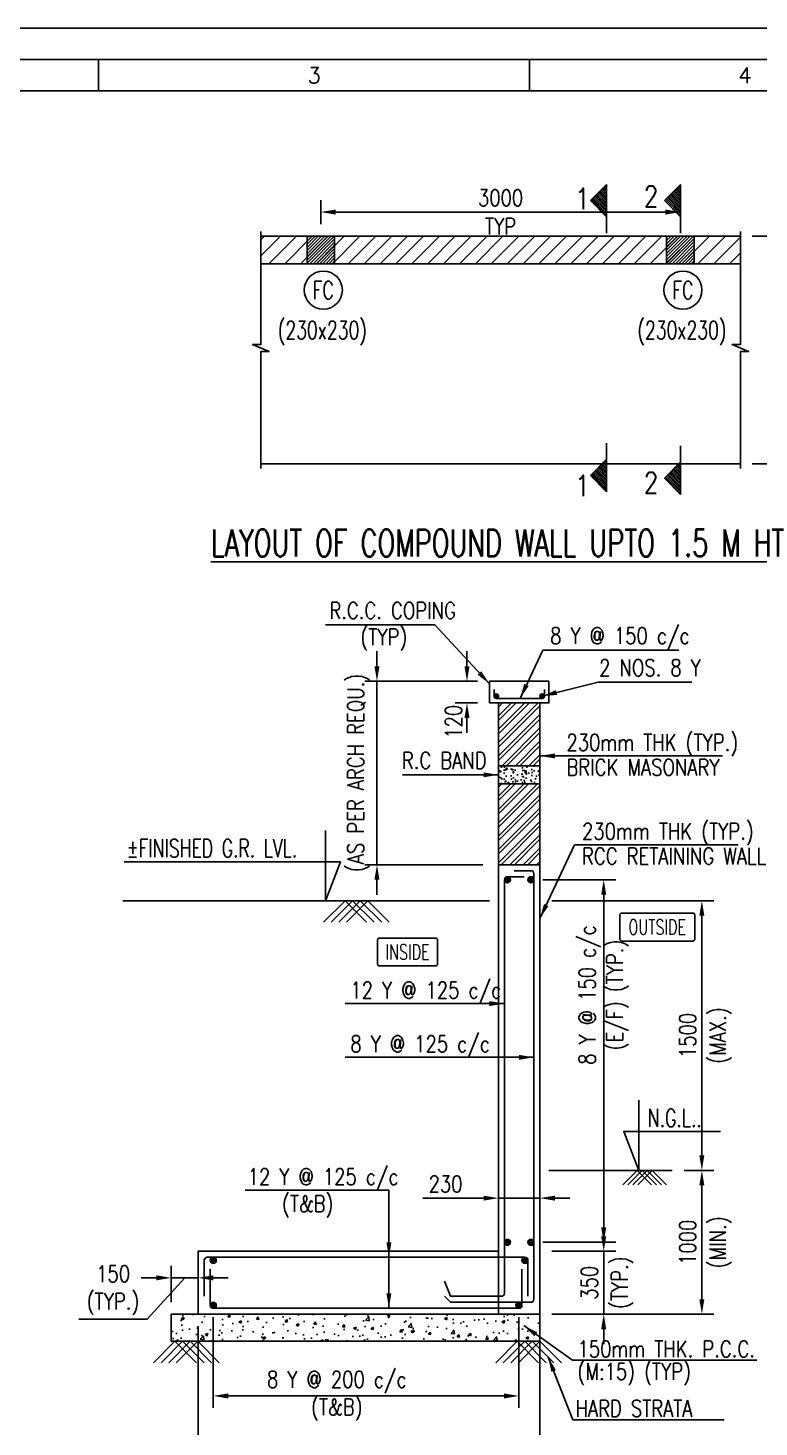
# Model space of a CAD drawing. Extents: x -69352 to 1013721, y -547461 to -186867.
# Drawn here: x 623912 to 636110, y -392411 to -369069 of the extents above; entities that cross this region are included whole.
import ezdxf
from ezdxf.enums import TextEntityAlignment as Align
from ezdxf.lldxf.tags import DXFTag

# ---------------------------------------------------------------- set-up
doc = ezdxf.new("R2010")
doc.units = 0
doc.header["$LTSCALE"] = 500
doc.header["$MEASUREMENT"] = 0
doc.header["$PDMODE"] = 35
doc.header["$PDSIZE"] = -15
doc.layers.get('DEFPOINTS').update_dxf_attribs({"color": 4})
for name, color, linetype in [('NO. BEAM', 3, 'Continuous'), ('PNA', 10, 'Continuous'), ('S- PILE CAP', 4, 'Continuous'), ('S-BRECK LINE', 8, 'Continuous'), ('S-COLUMN', 1, 'Continuous'), ('S-COLUMN CIRCLE', 9, 'Continuous'), ('S-COLUMN HATCH', 8, 'Continuous'), ('S-COLUMN NO', 2, 'Continuous'), ('S-CONCRET LINE', 4, 'Continuous'), ('S-DIM-1', 5, 'Continuous'), ('S-FOOTING', 4, 'Continuous'), ('S-HATCH', 253, 'Continuous'), ('S-LEVEL SECTION', 3, 'Continuous'), ('S-PCC', 9, 'Continuous'), ('S-REINFORCEMENT', 6, 'Continuous'), ('S-RETAINING WALL', 6, 'Continuous'), ('S-RETAINING WALL HATCH', 8, 'Continuous'), ('S-SECTION MARK', 1, 'Continuous'), ('S-TEXT-1 @ 1', 4, 'Continuous'), ('S-TITIL', 6, 'Continuous'), ('TITLE', 4, 'Continuous')]:
    doc.layers.add(name, color=color, linetype=linetype)
doc.styles.add('ROMANS', font='simplex.shx', dxfattribs={"width": 0.8, "height": 275})
tags = doc.linetypes.add('HIDDEN', pattern=[0.375, 0.25, -0.125]).pattern_tags.tags
tags[6:7] = [DXFTag(74, 4), DXFTag(75, 0), DXFTag(340, '0'), DXFTag(46, 1.0), DXFTag(50, 0.0), DXFTag(44, 0.0), DXFTag(45, 0.0)]
tags[4:5] = [DXFTag(74, 4), DXFTag(75, 0), DXFTag(340, '0'), DXFTag(46, 1.0), DXFTag(50, 0.0), DXFTag(44, 0.0), DXFTag(45, 0.0)]
doc.dimstyles.new('dim100', dxfattribs={"dimtxt": 250, "dimasz": 250, "dimexe": 200, "dimexo": 200, "dimgap": 100, "dimtad": 1, "dimdec": 0, "dimzin": 0, "dimdsep": 46, "dimtxsty": 'ROMANS', "dimcen": 0, "dimclrd": 5, "dimclre": 5, "dimclrt": 4, "dimadec": 0, "dimazin": 0, "dimtfac": 1, "dimtdec": 0, "dimtix": 1, "dimtofl": 0, "dimtmove": 2, "dimatfit": 3, "dimfxl": 0, "dimtolj": 1, "dimtzin": 0, "dimlwd": -1, "dimlwe": -1, "dimarcsym": 0})
doc.dimstyles.new('dim33.33', dxfattribs={"dimtxt": 250, "dimasz": 250, "dimexe": 200, "dimexo": 200, "dimgap": 100, "dimtad": 1, "dimdec": 0, "dimlfac": 0.333331, "dimzin": 0, "dimdsep": 46, "dimtxsty": 'ROMANS', "dimcen": 0, "dimclrd": 5, "dimclre": 5, "dimclrt": 4, "dimadec": 0, "dimazin": 0, "dimtfac": 1, "dimtdec": 0, "dimtix": 1, "dimtofl": 0, "dimtmove": 2, "dimatfit": 3, "dimfxl": 0, "dimtolj": 1, "dimtzin": 0, "dimlwd": -1, "dimlwe": -1, "dimarcsym": 0})
doc.dimstyles.new('dim50', dxfattribs={"dimtxt": 250, "dimasz": 250, "dimexe": 200, "dimexo": 200, "dimgap": 100, "dimtad": 1, "dimdec": 0, "dimlfac": 0.5, "dimzin": 0, "dimdsep": 46, "dimtxsty": 'ROMANS', "dimcen": 0, "dimclrd": 5, "dimclre": 5, "dimclrt": 4, "dimadec": 0, "dimazin": 0, "dimtfac": 1, "dimtdec": 0, "dimtix": 1, "dimtofl": 0, "dimtmove": 2, "dimatfit": 3, "dimfxl": 0, "dimtolj": 1, "dimtzin": 0, "dimlwd": -1, "dimlwe": -1, "dimarcsym": 0})
pattern_1 = [(45, (-328597.685, -31263.49), (15.2387667, -15.2387667), [])]

# ---------------------------------------------------------------- blocks, each defined once
blk = doc.blocks.new('*D637')
at = {"layer": 'DEFPOINTS', "color": 0}
for p in [(632303, -383279), (633518, -383279), (632303, -389329)]:
    blk.add_point(p, dxfattribs=at)
at = {"layer": 'S-DIM-1', "color": 5}
for p, q in [((632503, -383279), (633718, -383279)), ((632503, -389329), (633718, -389329))]:
    blk.add_line(p, q, dxfattribs=at)
at = {"layer": 'S-DIM-1', "color": 5, "lineweight": -3}
blk.add_line((633518, -389079), (633518, -383529), dxfattribs=at)
at = {"layer": 'S-DIM-1', "color": 5}
for points in [[(633560, -383529), (633476, -383529), (633518, -383279)], [(633476, -389079), (633560, -389079), (633518, -389329)]]:
    blk.add_solid(points, dxfattribs=at)
at = {"layer": 'S-DIM-1', "color": 4, "insert": (633518, -385203), "char_height": 275, "attachment_point": 5, "rotation": 90, "style": 'ROMANS'}
blk.add_mtext('\\A1;8 Y @ 150 c/c\\P(E/F) (TYP.)', dxfattribs=at)
blk = doc.blocks.new('*D638')
at = {"layer": 'DEFPOINTS', "color": 0}
for p in [(632453, -389479), (632453, -390529), (633518, -390529)]:
    blk.add_point(p, dxfattribs=at)
at = {"layer": 'S-DIM-1', "color": 5, "lineweight": -3}
for p, q in [((633518, -389229), (633518, -388979)), ((633518, -389479), (633518, -390529)), ((633518, -390779), (633518, -391029))]:
    blk.add_line(p, q, dxfattribs=at)
at = {"layer": 'S-DIM-1', "color": 5}
for p, q in [((632653, -389479), (633718, -389479)), ((632653, -390529), (633718, -390529))]:
    blk.add_line(p, q, dxfattribs=at)
for points in [[(633476, -389229), (633560, -389229), (633518, -389479)], [(633560, -390779), (633476, -390779), (633518, -390529)]]:
    blk.add_solid(points, dxfattribs=at)
at = {"layer": 'S-DIM-1', "color": 4, "char_height": 275, "attachment_point": 5, "rotation": 90, "style": 'ROMANS'}
for s, insert in [('\\A1;350', (633280, -390004)), ('(TYP.)', (633827, -390004))]:
    blk.add_mtext(s, dxfattribs=dict(at, insert=insert))
blk = doc.blocks.new('*D639')
at = {"layer": 'DEFPOINTS', "color": 0}
for p in [(627003, -390379), (632103, -390379), (632103, -391892)]:
    blk.add_point(p, dxfattribs=at)
at = {"layer": 'S-DIM-1', "color": 5}
for p, q in [((627003, -390579), (627003, -392092)), ((632103, -390579), (632103, -392092)), ((627253, -391892), (631853, -391892))]:
    blk.add_line(p, q, dxfattribs=at)
for points in [[(627253, -391850), (627253, -391934), (627003, -391892)], [(631853, -391934), (631853, -391850), (632103, -391892)]]:
    blk.add_solid(points, dxfattribs=at)
at = {"layer": 'S-DIM-1', "color": 4, "insert": (629065, -391892), "char_height": 275, "attachment_point": 5, "style": 'ROMANS'}
blk.add_mtext('\\A1;8 Y @ 200 c/c\\P(T&B)', dxfattribs=at)
blk = doc.blocks.new('*D640')
at = {"layer": 'DEFPOINTS', "color": 0}
for p in [(626753, -390529), (632453, -390529), (632453, -392937)]:
    blk.add_point(p, dxfattribs=at)
at = {"layer": 'S-DIM-1', "color": 5}
for p, q in [((626753, -390729), (626753, -393137)), ((632453, -390729), (632453, -393137)), ((627003, -392937), (632203, -392937))]:
    blk.add_line(p, q, dxfattribs=at)
for points in [[(627003, -392896), (627003, -392979), (626753, -392937)], [(632203, -392979), (632203, -392896), (632453, -392937)]]:
    blk.add_solid(points, dxfattribs=at)
at = {"layer": 'S-DIM-1', "color": 4, "char_height": 275, "attachment_point": 5, "style": 'ROMANS'}
for s, insert in [('\\A1;1900', (629603, -392700)), ('(TYP.)', (629603, -393247))]:
    blk.add_mtext(s, dxfattribs=dict(at, insert=insert))
blk = doc.blocks.new('*D641')
at = {"layer": 'DEFPOINTS', "color": 0}
for p in [(634663, -388129), (632453, -390529), (635156, -390529)]:
    blk.add_point(p, dxfattribs=at)
at = {"layer": 'S-DIM-1', "color": 5}
for p, q in [((634863, -388129), (635356, -388129)), ((632653, -390529), (635356, -390529))]:
    blk.add_line(p, q, dxfattribs=at)
at = {"layer": 'S-DIM-1', "color": 5, "lineweight": -3}
blk.add_line((635156, -388379), (635156, -390279), dxfattribs=at)
at = {"layer": 'S-DIM-1', "color": 5}
for points in [[(635197, -388379), (635114, -388379), (635156, -388129)], [(635114, -390279), (635197, -390279), (635156, -390529)]]:
    blk.add_solid(points, dxfattribs=at)
at = {"layer": 'S-DIM-1', "color": 4, "char_height": 275, "attachment_point": 5, "rotation": 90, "style": 'ROMANS'}
for s, insert in [('\\A1;1000', (634918, -389329)), ('(MIN.)', (635465, -389329))]:
    blk.add_mtext(s, dxfattribs=dict(at, insert=insert))
blk = doc.blocks.new('*D642')
at = {"layer": 'DEFPOINTS', "color": 0}
for p in [(632453, -383629), (635156, -383629), (634663, -388129)]:
    blk.add_point(p, dxfattribs=at)
at = {"layer": 'S-DIM-1', "color": 5}
for p, q in [((632653, -383629), (635356, -383629)), ((634863, -388129), (635356, -388129))]:
    blk.add_line(p, q, dxfattribs=at)
at = {"layer": 'S-DIM-1', "color": 5, "lineweight": -3}
blk.add_line((635156, -387879), (635156, -383879), dxfattribs=at)
at = {"layer": 'S-DIM-1', "color": 5}
for points in [[(635197, -383879), (635114, -383879), (635156, -383629)], [(635114, -387879), (635197, -387879), (635156, -388129)]]:
    blk.add_solid(points, dxfattribs=at)
at = {"layer": 'S-DIM-1', "color": 4, "char_height": 275, "attachment_point": 5, "rotation": 90, "style": 'ROMANS'}
for s, insert in [('\\A1;1500', (634918, -385879)), ('(MAX.)', (635465, -385879))]:
    blk.add_mtext(s, dxfattribs=dict(at, insert=insert))
blk = doc.blocks.new('*D643')
at = {"layer": 'DEFPOINTS', "color": 0}
for p in [(626303, -389922), (626303, -390529), (626753, -390529)]:
    blk.add_point(p, dxfattribs=at)
at = {"layer": 'S-DIM-1', "color": 5}
for p, q in [((626303, -390329), (626303, -389722)), ((626753, -390329), (626753, -389722))]:
    blk.add_line(p, q, dxfattribs=at)
at = {"layer": 'S-DIM-1', "color": 5, "lineweight": -3}
for p, q in [((626053, -389922), (625803, -389922)), ((625903, -390609), (626528, -389922)), ((626753, -389922), (626303, -389922)), ((627003, -389922), (627253, -389922)), ((624760, -390609), (625903, -390609))]:
    blk.add_line(p, q, dxfattribs=at)
at = {"layer": 'S-DIM-1', "color": 5}
for points in [[(626053, -389964), (626053, -389880), (626303, -389922)], [(627003, -389880), (627003, -389964), (626753, -389922)]]:
    blk.add_solid(points, dxfattribs=at)
at = {"layer": 'S-DIM-1', "color": 4, "insert": (625332, -390129), "char_height": 275, "attachment_point": 5, "style": 'ROMANS'}
blk.add_mtext('\\A1;150\\P(TYP.)', dxfattribs=at)
blk = doc.blocks.new('*D644')
at = {"layer": 'DEFPOINTS', "color": 0}
for p in [(631613, -379969), (629735, -383029), (631703, -383029)]:
    blk.add_point(p, dxfattribs=at)
at = {"layer": 'S-DIM-1', "color": 5, "lineweight": -3}
for p, q in [((629735, -379719), (629735, -379469)), ((629735, -379969), (629735, -383029)), ((629735, -383279), (629735, -383529))]:
    blk.add_line(p, q, dxfattribs=at)
at = {"layer": 'S-DIM-1', "color": 5}
for p, q in [((631413, -379969), (629535, -379969)), ((631503, -383029), (629535, -383029))]:
    blk.add_line(p, q, dxfattribs=at)
for points in [[(629693, -379719), (629776, -379719), (629735, -379969)], [(629776, -383279), (629693, -383279), (629735, -383029)]]:
    blk.add_solid(points, dxfattribs=at)
at = {"layer": 'S-DIM-1', "color": 4, "insert": (629425, -381499), "char_height": 275, "attachment_point": 5, "rotation": 90, "style": 'ROMANS'}
blk.add_mtext('\\A1;(AS PER ARCH REQU.)', dxfattribs=at)
blk = doc.blocks.new('*D645')
at = {"layer": 'DEFPOINTS', "color": 0}
for p in [(631613, -379969), (631237, -380329), (631613, -380329)]:
    blk.add_point(p, dxfattribs=at)
at = {"layer": 'S-DIM-1', "color": 5}
for p, q in [((631237, -379719), (631237, -379469)), ((631413, -379969), (631037, -379969)), ((631413, -380329), (631037, -380329)), ((631237, -380579), (631237, -380829))]:
    blk.add_line(p, q, dxfattribs=at)
for points in [[(631195, -379719), (631278, -379719), (631237, -379969)], [(631278, -380579), (631195, -380579), (631237, -380329)]]:
    blk.add_solid(points, dxfattribs=at)
at = {"layer": 'S-DIM-1', "color": 4, "insert": (631012, -380644), "char_height": 275, "attachment_point": 5, "rotation": 90, "style": 'ROMANS'}
blk.add_mtext('\\A1;120', dxfattribs=at)
blk = doc.blocks.new('*D646')
at = {"layer": 'DEFPOINTS', "color": 0}
for p in [(631763, -388188), (632453, -388188), (631763, -388592)]:
    blk.add_point(p, dxfattribs=at)
at = {"layer": 'S-DIM-1', "color": 5}
for p, q in [((631763, -388388), (631763, -388792)), ((632453, -388388), (632453, -388792))]:
    blk.add_line(p, q, dxfattribs=at)
at = {"layer": 'S-DIM-1', "color": 5, "lineweight": -3}
for p, q in [((631513, -388592), (630498, -388592)), ((632453, -388592), (631763, -388592)), ((632703, -388592), (632953, -388592))]:
    blk.add_line(p, q, dxfattribs=at)
at = {"layer": 'S-DIM-1', "color": 5}
for points in [[(631513, -388634), (631513, -388551), (631763, -388592)], [(632703, -388551), (632703, -388634), (632453, -388592)]]:
    blk.add_solid(points, dxfattribs=at)
at = {"layer": 'S-DIM-1', "color": 4, "insert": (630880, -388355), "char_height": 275, "attachment_point": 5, "style": 'ROMANS'}
blk.add_mtext('\\A1;230', dxfattribs=at)
blk = doc.blocks.new('A$C3C2A062F')
at = {"layer": 'S-COLUMN HATCH'}
h = blk.add_hatch(dxfattribs=at)
h.set_pattern_fill('ANSI31', color=256, scale=150, style=0)
h.set_pattern_definition([(45, (-56668.66, -124038.072), (-13.2582521, 13.2582521), [])])
h.paths.add_polyline_path([(115, -115), (-115, -115), (-115, 115), (115, 115)])
at = {"layer": 'S-COLUMN'}
for p, q in [((-115, -115), (-115, 115)), ((-115, 115), (115, 115)), ((115, 115), (115, -115)), ((115, -115), (-115, -115))]:
    blk.add_line(p, q, dxfattribs=at)
blk = doc.blocks.new('*U519')
at = {"layer": 'S-SECTION MARK', "ltscale": 5}
h = blk.add_hatch(dxfattribs=at)
h.set_pattern_fill('ANSI31', color=256, scale=172.406964, angle=-90, style=0)
h.set_pattern_definition(pattern_1)
h.paths.add_polyline_path([(267, 3690), (0, 3962), (0, 3418)])
h = blk.add_hatch(dxfattribs=at)
h.set_pattern_fill('ANSI31', color=256, scale=172.406964, angle=-90, style=0)
h.set_pattern_definition([(45, (-1838.978, -75536.885), (15.2387667, -15.2387667), [])])
h.paths.add_polyline_path([(267, -940), (0, -1212), (0, -668)])
at = {"layer": 'S-SECTION MARK'}
for p, q in [((0, 3149), (0, 3962)), ((0, 3962), (267, 3690)), ((0, 3418), (267, 3690)), ((0, -399), (0, -1212)), ((0, -668), (267, -940)), ((0, -1212), (267, -940))]:
    blk.add_line(p, q, dxfattribs=at)
blk = doc.blocks.new('*D728')
at = {"layer": 'DEFPOINTS', "color": 0}
for p in [(634798, -372140), (628798, -372542), (634798, -372542)]:
    blk.add_point(p, dxfattribs=at)
at = {"layer": 'S-DIM-1', "color": 5, "ltscale": 0.3}
for p, q in [((628798, -372342), (628798, -371940)), ((634798, -372342), (634798, -371940)), ((629048, -372140), (634548, -372140))]:
    blk.add_line(p, q, dxfattribs=at)
at = {"layer": 'S-DIM-1', "color": 5}
for points in [[(629048, -372098), (629048, -372182), (628798, -372140)], [(634548, -372182), (634548, -372098), (634798, -372140)]]:
    blk.add_solid(points, dxfattribs=at)
at = {"layer": 'S-DIM-1', "color": 4, "lineweight": 0, "char_height": 275, "attachment_point": 5, "style": 'ROMANS'}
for s, insert in [('\\A1;3000', (631798, -371903)), ('TYP', (631798, -372378))]:
    blk.add_mtext(s, dxfattribs=dict(at, insert=insert))
blk = doc.blocks.new('*U520')
at = {"layer": 'S-SECTION MARK', "ltscale": 5}
h = blk.add_hatch(dxfattribs=at)
h.set_pattern_fill('ANSI31', color=256, scale=172.406964, angle=-90, style=0)
h.set_pattern_definition(pattern_1)
h.paths.add_polyline_path([(267, 3690), (0, 3962), (0, 3418)])
h = blk.add_hatch(dxfattribs=at)
h.set_pattern_fill('ANSI31', color=256, scale=172.406964, angle=-90, style=0)
h.set_pattern_definition([(45, (-1838.978, -75494.43), (15.2387667, -15.2387667), [])])
h.paths.add_polyline_path([(267, -897), (0, -1169), (0, -625)])
at = {"layer": 'S-SECTION MARK'}
for p, q in [((0, 3149), (0, 3962)), ((0, 3962), (267, 3690)), ((0, 3418), (267, 3690)), ((0, -356), (0, -1169)), ((0, -625), (267, -897)), ((0, -1169), (267, -897))]:
    blk.add_line(p, q, dxfattribs=at)
blk = doc.blocks.new('*U521')
at = {"layer": 'S-BRECK LINE'}
blk.add_lwpolyline([(-4019, 0), (-113, 0), (-113, -275), (113, 275), (113, 0), (3881, 0)], dxfattribs=at)
blk = doc.blocks.new('*D729')
at = {"layer": 'DEFPOINTS', "color": 0}
for p in [(635798, -372542), (636789, -372542), (635798, -376342)]:
    blk.add_point(p, dxfattribs=at)
at = {"layer": 'S-DIM-1', "color": 5, "ltscale": 0.3}
for p, q in [((635998, -372542), (636989, -372542)), ((636789, -376092), (636789, -372792)), ((635998, -376342), (636989, -376342))]:
    blk.add_line(p, q, dxfattribs=at)
at = {"layer": 'S-DIM-1', "color": 5}
for points in [[(636831, -372792), (636748, -372792), (636789, -372542)], [(636748, -376092), (636831, -376092), (636789, -376342)]]:
    blk.add_solid(points, dxfattribs=at)
at = {"layer": 'S-DIM-1', "color": 4, "lineweight": 0, "insert": (636552, -374442), "char_height": 275, "attachment_point": 5, "rotation": 90, "style": 'ROMANS'}
blk.add_mtext('\\A1;1900', dxfattribs=at)
blk = doc.blocks.new('SHEET1')
at = {"elevation": -8, "flags": 128}
blk.add_lwpolyline([(674017, -125881), (763101, -125881), (763101, -63214), (674017, -63214)], close=True, dxfattribs=at)
at = {"layer": 'PNA'}
for p, q in [((689570, -63743, -8), (689570, -64273, -8)), ((696817, -63743, -8), (696817, -64273, -8))]:
    blk.add_line(p, q, dxfattribs=at)
at = {"layer": 'PNA', "color": 1, "elevation": -8}
for points in [[(675076, -125351), (762572, -125351), (762572, -63743), (675076, -63743)], [(676135, -124822), (762042, -124822), (762042, -64273), (676135, -64273)]]:
    blk.add_lwpolyline(points, close=True, dxfattribs=at)
at = {"layer": 'PNA', "style": 'ROMANS'}
for s, p in [('3', (693195, -64008, -8)), ('4', (700442, -64008, -8))]:
    blk.add_text(s, height=265, dxfattribs=at).set_placement(p, align=Align.MIDDLE)

msp = doc.modelspace()

# ---------------------------------------------------------------- hatches: boundary and pattern name
at = {"layer": 'S-HATCH'}
h = msp.add_hatch(dxfattribs=at)
h.set_pattern_fill('ANSI32', color=256, scale=420, style=0)
h.set_pattern_definition([(45, (-8059433.99, 17774.17), (-111.369318, 111.369318), []), (45, (-8059359.74, 17774.17), (-111.369318, 111.369318), [])])
h.paths.add_polyline_path([(631763.3, -381379.442), (632453.3, -381379.442), (632453.3, -380329.442), (631763.3, -380329.442)])
h.paths.add_polyline_path([(632453.3, -381679.442), (631763.3, -381679.442), (631763.3, -383029.442), (632453.3, -383029.442)])
at = {"layer": 'S-PCC', "linetype": 'ByBlock'}
h = msp.add_hatch(dxfattribs=at)
h.set_pattern_fill('AR-CONC,_O', color=256, scale=30)
h.set_pattern_definition([(50, (-17691638.16, 1028460.49), (215.1780548, -18.8256405), [22.5, -247.5]), (355, (-17691638.16, 1028460.5), (-41.6254, 225.65764), [18, -198]), (100.4514445, (-17691620.23, 1028458.92), (173.552654, 206.8319973), [19.1220576, -210.3426336]), (46.1842, (-17691638.16, 1028520.5), (320.1723992, -49.6557842), [33.75, -371.25]), (96.6356355, (-17691611.48, 1028516.35), (280.3985837, 292.23558), [28.6831026, -315.514128]), (351.184164, (-17691638.16, 1028520.5), (280.3985835, 292.23558), [27, -297.0000003]), (21, (-17691608.16, 1028505.49), (179.0721156, -120.7856672), [22.5, -247.5]), (326, (-17691608.16, 1028505.5), (72.9945996, 217.5450135), [18, -198]), (71.4514447, (-17691593.24, 1028495.42), (252.066713, 96.7593458), [19.122057, -210.3426336]), (37.5, (-17691638.16, 1028460.49), (3.6479566, 99.86815615), [0, -195.6, 0, -201, 0, -198.75]), (7.5, (-17691638.16, 1028460.49), (78.92086123, 118.32351356), [0, -114.6, 0, -191.1, 0, -75.75]), (327.5, (-17691705.06, 1028460.49), (160.14673085, -6.76646152), [0, -75, 0, -234, 0, -310.5]), (317.5, (-17691735.06, 1028460.49), (174.9558508, 30.0314947), [0, -97.5, 0, -155.4, 0, -220.5])])
h.paths.add_polyline_path([(631763.3, -381379.442), (631763.3, -381679.442), (632453.3, -381679.442), (632453.3, -381379.442)])
h = msp.add_hatch(dxfattribs=at)
h.set_pattern_fill('AR-CONC,_O', color=256, scale=66.666667)
h.set_pattern_definition([(50, (-16469754.13, 20797.78), (478.173455, -41.834757), [50, -550]), (355, (-16469754.13, 20797.8), (-92.500889, 501.461422), [40, -440]), (100.4514445, (-16469714.3, 20794.3), (385.672564, 459.626661), [42.493461, -467.428075]), (46.1842, (-16469754.1, 20931.1), (711.49422, -110.346187), [75, -825]), (96.6356355, (-16469694.84, 20921.9), (623.107964, 649.4124), [63.740228, -701.142507]), (351.184164, (-16469754.1, 20931.1), (623.107963, 649.4124), [60, -660]), (21, (-16469687.46, 20897.78), (397.938035, -268.412594), [50, -550]), (326, (-16469687.46, 20897.8), (162.210221, 483.433363), [40, -440]), (71.4514447, (-16469654.3, 20875.4), (560.148251, 215.020769), [42.49346, -467.428075]), (37.5, (-16469754.13, 20797.78), (8.1065702, 221.9292359), [0, -434.6666667, 0, -446.6666667, 0, -441.6666667]), (7.5, (-16469754.13, 20797.78), (175.3796916, 262.9411413), [0, -254.6666667, 0, -424.6666667, 0, -168.3333333]), (327.5, (-16469902.8, 20797.78), (355.8816241, -15.0365812), [0, -166.6666667, 0, -520, 0, -690]), (317.5, (-16469969.46, 20797.78), (388.7907796, 66.736655), [0, -216.6666667, 0, -345.3333333, 0, -490])])
h.paths.add_polyline_path([(626303.3, -390979.442), (626303.3, -390529.442), (632453.3, -390529.442), (632453.3, -390979.442)])
at = {"layer": 'S-RETAINING WALL HATCH'}
h = msp.add_hatch(dxfattribs=at)
h.set_pattern_fill('ANSI31', color=256, scale=1500, style=0)
h.set_pattern_definition([(45, (519611.44, -622918.1), (-132.58252, 132.58252), [])])
h.paths.add_polyline_path([(635798.203, -372541.847), (635798.203, -373001.847), (627798.203, -373001.847), (627798.203, -372541.847)])

# ---------------------------------------------------------------- linework, layer by layer
at = {"color": 4, "ltscale": 0.25}
msp.add_line((635798.203, -376341.847), (627798.203, -376341.847), dxfattribs=at)
at = {"layer": 'NO. BEAM', "color": 7, "elevation": -9.84}
for points in [[(635002.748, -383835.93), (633819.414, -383835.93, 0.414213562), (633786.081, -383869.263), (633786.081, -384269.263, 0.414213562), (633819.414, -384302.596), (635002.748, -384302.596, 0.414213562), (635036.081, -384269.263), (635036.081, -383869.263, 0.414213562)], [(630711.547, -384252.084), (629778.214, -384252.084, 0.414213562), (629744.88, -384285.417), (629744.88, -384685.417, 0.414213562), (629778.214, -384718.751), (630711.547, -384718.751, 0.414213562), (630744.88, -384685.417), (630744.88, -384285.417, 0.414213562)]]:
    msp.add_lwpolyline(points, format="xyb", close=True, dxfattribs=at)
at = {"layer": 'S- PILE CAP', "color": 8, "linetype": 'HIDDEN', "ltscale": 1500}
msp.add_line((631763.3, -390529.442), (631763.3, -389479.442), dxfattribs=at)
at = {"layer": 'S-COLUMN', "color": 4}
msp.add_line((631763.3, -382990.438), (631763.3, -380329.442), dxfattribs=at)
for points in [[(631763.3, -383029.442), (631763.3, -380329.442)], [(632453.3, -380329.442), (632453.3, -383029.442)]]:
    msp.add_lwpolyline(points, dxfattribs=at)
at = {"layer": 'S-COLUMN CIRCLE'}
for centre in [(628839.495, -373442.708), (634839.495, -373442.708)]:
    msp.add_circle(centre, 317.825, dxfattribs=at)
at = {"layer": 'S-CONCRET LINE'}
msp.add_lwpolyline([(631613.3, -380329.442), (631613.3, -379969.442), (632603.3, -379969.442), (632603.3, -380329.442)], close=True, dxfattribs=at)
at = {"layer": 'S-FOOTING'}
msp.add_lwpolyline([(631763.3, -389479.442), (626753.3, -389479.442), (626753.3, -390529.442), (632453.3, -390529.442)], dxfattribs=at)
at = {"layer": 'S-LEVEL SECTION'}
for p, q in [((625494.128, -383629.442), (631613.3, -383629.442)), ((632603.3, -388129.442), (634663.002, -388129.442))]:
    msp.add_line(p, q, dxfattribs=at)
for points in [[(628874.647, -382459.042), (628874.647, -383629.442), (629124.647, -382979.442), (625514.018, -382979.442)], [(634101.634, -386959.042), (634101.634, -388129.442), (633851.634, -387479.442), (635465.738, -387479.442)]]:
    msp.add_lwpolyline(points, dxfattribs=at)
at = {"layer": 'S-PCC'}
for points in [[(632453.3, -381379.442), (631763.3, -381379.442), (631763.3, -381679.442), (632453.3, -381679.442)], [(626303.3, -390979.442), (626303.3, -390529.442), (632453.3, -390529.442), (632453.3, -390979.442)]]:
    msp.add_lwpolyline(points, close=True, dxfattribs=at)
for points in [[(628844.375, -383987.415), (629202.348, -383629.442), (629560.321, -383987.415)], [(628970.937, -383987.415), (629328.91, -383629.442), (629686.883, -383987.415)], [(629097.5, -383987.415), (629455.473, -383629.442), (629813.446, -383987.415)], [(629224.062, -383987.415), (629582.035, -383629.442), (629940.008, -383987.415)], [(634312.983, -388368.091), (634074.334, -388129.442), (633835.686, -388368.091)], [(634397.358, -388368.091), (634158.709, -388129.442), (633920.061, -388368.091)], [(634481.733, -388368.091), (634243.084, -388129.442), (634004.436, -388368.091)], [(634566.108, -388368.091), (634327.459, -388129.442), (634088.811, -388368.091)], [(626006.532, -391337.415), (626364.505, -390979.442), (626722.478, -391337.415)], [(626133.095, -391337.415), (626491.068, -390979.442), (626849.04, -391337.415)], [(626259.657, -391337.415), (626617.63, -390979.442), (626975.603, -391337.415)], [(626386.22, -391337.415), (626744.193, -390979.442), (627102.165, -391337.415)], [(631715.64, -391337.415), (632073.612, -390979.442), (632431.585, -391337.415)], [(631842.202, -391337.415), (632200.175, -390979.442), (632558.148, -391337.415)], [(631968.765, -391337.415), (632326.737, -390979.442), (632684.71, -391337.415)], [(632095.327, -391337.415), (632453.3, -390979.442), (632811.273, -391337.415)]]:
    msp.add_lwpolyline(points, dxfattribs=at)
at = {"layer": 'S-REINFORCEMENT', "color": 5}
msp.add_lwpolyline([(632528.3, -380104.442), (632528.3, -380216.942, -0.414213562), (632490.8, -380254.442), (631725.8, -380254.442, -0.414213562), (631688.3, -380216.942), (631688.3, -380104.442)], format="xyb", dxfattribs=at)
at = {"layer": 'S-REINFORCEMENT', "color": 5, "const_width": 37.5}
for points in [[(631707.05, -380216.942, 1), (631744.55, -380216.942, 1)], [(632509.55, -380216.942, -1), (632472.05, -380216.942, -1)]]:
    msp.add_lwpolyline(points, format="xyb", close=True, dxfattribs=at)
at = {"layer": 'S-REINFORCEMENT', "color": 5, "ltscale": 10}
for points in [[(630863.3, -390229.442), (630963.3, -390329.442), (632303.3, -390329.442, 0.414213562), (632353.3, -390279.442), (632353.3, -383179.442, 0.414213562), (632303.3, -383129.442), (632023.3, -383129.442)], [(630863.3, -389979.442), (630963.3, -390229.442), (631813.3, -390229.442, 0.414213562), (631863.3, -390179.442), (631863.3, -383279.442, -0.414213562), (631913.3, -383229.442), (632193.3, -383229.442)], [(632253.3, -390229.442), (632253.3, -389629.442, 0.414213562), (632203.3, -389579.442), (626903.3, -389579.442, 0.414213562), (626853.3, -389629.442), (626853.3, -390229.442)], [(626953.3, -389779.442), (626953.3, -390379.442, 0.414213562), (627003.3, -390429.442), (632103.3, -390429.442, 0.414213562), (632153.3, -390379.442), (632153.3, -389779.442)]]:
    msp.add_lwpolyline(points, format="xyb", dxfattribs=at)
at = {"layer": 'S-REINFORCEMENT', "color": 5, "ltscale": 10, "const_width": 50}
for points in [[(631888.3, -383279.442, 1), (631938.3, -383279.442, 1)], [(627028.3, -389629.442, 1), (626978.3, -389629.442, 1)], [(632178.3, -389629.442, -1), (632228.3, -389629.442, -1)], [(627028.3, -390379.442, -1), (626978.3, -390379.442, -1)], [(632128.3, -390379.442, -1), (632078.3, -390379.442, -1)]]:
    msp.add_lwpolyline(points, format="xyb", close=True, dxfattribs=at)
at = {"layer": 'S-REINFORCEMENT', "color": 5, "ltscale": 10, "const_width": 50, "elevation": 0}
for points in [[(632278.3, -383279.442, 1), (632328.3, -383279.442, 1)], [(631888.3, -389329.441, 1), (631938.3, -389329.441, 1)], [(632278.3, -389329.441, 1), (632328.3, -389329.441, 1)]]:
    msp.add_lwpolyline(points, format="xyb", close=True, dxfattribs=at)
at = {"layer": 'S-REINFORCEMENT', "color": 5}
for centre in [(631725.8, -380216.942), (632490.8, -380216.942)]:
    msp.add_circle(centre, 37.5, dxfattribs=at)
at = {"layer": 'S-REINFORCEMENT', "color": 5, "ltscale": 10}
for centre in [(631913.3, -383279.442, 0), (632303.3, -383279.442), (631913.3, -389329.441), (632303.3, -389329.441), (627003.3, -389629.442, 0), (632203.3, -389629.442, 0), (627003.3, -390379.442, 0), (632103.3, -390379.442)]:
    msp.add_circle(centre, 50, dxfattribs=at)
at = {"layer": 'S-RETAINING WALL', "color": 4}
msp.add_line((632453.3, -383029.442), (631763.3, -383029.442), dxfattribs=at)
at = {"layer": 'S-RETAINING WALL'}
msp.add_lwpolyline([(635798.203, -372541.847), (635798.203, -373001.847), (627798.203, -373001.847), (627798.203, -372541.847)], close=True, dxfattribs=at)
at = {"layer": 'S-RETAINING WALL', "color": 4}
for points in [[(631763.3, -389479.442), (631763.3, -383029.442)], [(632453.3, -390529.442), (632453.3, -383029.442)]]:
    msp.add_lwpolyline(points, dxfattribs=at)

# ---------------------------------------------------------------- block references
at = {"xscale": 0.9920737521750241, "yscale": 0.9920737521750241, "zscale": 0.9920737521750241}
msp.add_blockref('SHEET1', (-59013.6, -306356.339, 7.46), dxfattribs=at)
at = {"layer": 'S-REINFORCEMENT', "color": 30, "lineweight": 0, "ltscale": 0.3, "xscale": 2, "yscale": 2, "zscale": 2}
for p in [(628798.203, -372771.847), (634798.203, -372771.847)]:
    msp.add_blockref('A$C3C2A062F', p, dxfattribs=at)
at = {"layer": 'S-RETAINING WALL HATCH', "xscale": -1}
for name, p in [('*U520', (633564.424, -375639.543)), ('*U519', (634798.203, -375639.543))]:
    msp.add_blockref(name, p, dxfattribs=at)
at = {"layer": 'S-RETAINING WALL HATCH', "xscale": 0.5, "yscale": 0.5, "zscale": 0.5, "rotation": 90}
for p in [(627798.203, -374407.551), (635798.203, -374407.551)]:
    msp.add_blockref('*U521', p, dxfattribs=at)

# ---------------------------------------------------------------- texts
at = {"layer": 'S-COLUMN NO', "style": 'ROMANS', "width": 0.7}
for p in [(628839.495, -373442.708), (634839.495, -373442.708)]:
    msp.add_text('FC', height=300, dxfattribs=at).set_placement(p, align=Align.MIDDLE)
for p in [(628081.251, -374108.812, -1.253), (634081.251, -374108.812, -1.253)]:
    msp.add_text('(230x230)', height=300, dxfattribs=at).set_placement(p, align=Align.MIDDLE_LEFT)
at = {"layer": 'S-LEVEL SECTION', "style": 'ROMANS', "width": 0.7}
for s, p in [('%%PFINISHED G.R. LVL.', (625560.781, -382754.442)), ('N.G.L..', (634254.439, -387254.442))]:
    msp.add_text(s, height=300, dxfattribs=at).set_placement(p, align=Align.MIDDLE_LEFT)
at = {"layer": 'S-SECTION MARK', "style": 'ROMANS', "width": 0.8}
for s, p in [('1', (633164.342, -371917.023)), ('2', (634308.291, -371879.326)), ('2', (634308.291, -376654.831)), ('1', (633164.342, -376704.526))]:
    msp.add_text(s, height=349.999, dxfattribs=at).set_placement(p, align=Align.MIDDLE)
at = {"layer": 'S-TEXT-1 @ 1', "style": 'ROMANS', "width": 0.8}
for s, p in [('R.C.C. COPING', (628941.721, -378788.309)), ('(TYP)', (629459.388, -379228.505)), ('8 Y @ 150 c/c', (632623.8, -379208.687)), ('2 NOS. 8 Y', (633441.911, -379743.209)), ('230mm THK (TYP.)', (632896.634, -380988.94)), ('R.C BAND', (630151.073, -381289.442)), ('BRICK MASONARY', (632896.634, -381403.226)), ('230mm THK (TYP.)', (633156.602, -382471.208)), ('RCC RETAINING WALL', (633156.602, -382885.494)), ('12 Y @ 125 c/c', (629291.341, -385121.362)), ('8 Y @ 125 c/c', (629291.341, -386017.82)), ('12 Y @ 125 c/c', (627578.255, -388234.822)), ('(T&B)', (628151.211, -388684.822)), ('150mm THK. P.C.C.', (633080.91, -391108.156, 189.587)), ('(M:15) (TYP)', (633080.91, -391484.728, 189.587)), ('HARD STRATA ', (633048.84, -392100.914, 189.587))]:
    msp.add_text(s, height=275, dxfattribs=at).set_placement(p, align=Align.MIDDLE_LEFT)
at = {"layer": 'S-TITIL', "color": 6, "style": 'ROMANS', "width": 0.7}
msp.add_text('%%ULAYOUT OF COMPOUND WALL UPTO 1.5 M HT ', height=450, dxfattribs=at).set_placement((631855.527, -377660.819), align=Align.MIDDLE)
at = {"layer": 'TITLE', "color": 2, "style": 'ROMANS', "width": 0.7}
for s, p in [('OUTSIDE', (634411.081, -384069.263, -9.84)), ('INSIDE', (630244.88, -384485.417, -9.84))]:
    msp.add_text(s, height=250, dxfattribs=at).set_placement(p, align=Align.MIDDLE_CENTER)

# ---------------------------------------------------------------- dimensions: what is measured, and where the dimension line sits
at = {"layer": 'S-DIM-1', "color": 30, "lineweight": 0, "ltscale": 0.3}
dim = msp.add_linear_dim(base=(634798.203, -372140.003), p1=(628798.203, -372541.847), p2=(634798.203, -372541.847), text='<>\\XTYP', dimstyle='dim50', override={"dimtxt": 250, "dimasz": 250}, dxfattribs=at)
dim.commit()
dim.dimension.update_dxf_attribs({"geometry": '*D728', "text_midpoint": (631798.203, -372140.003)})
dim = msp.add_linear_dim(base=(636789.236, -372541.847), p1=(635798.203, -376341.847), p2=(635798.203, -372541.847), angle=90, dimstyle='dim50', override={"dimtxt": 250, "dimasz": 250}, dxfattribs=at)
dim.commit()
dim.dimension.update_dxf_attribs({"geometry": '*D729', "text_midpoint": (636551.736, -374441.847)})
at = {"layer": 'S-DIM-1'}
for base, p1, p2, angle, text, override, picture, middle in [((629734.8, -383029.442), (631613.3, -379969.442), (631703.3, -383029.442), 90, '(AS PER ARCH REQU.)', {"dimtofl": 1, "dimtmove": 0, "dimlwd": 65533}, '*D644', (629425.276, -381499.442)), ((635155.808, -383629.442), (634663.002, -388129.442), (632453.3, -383629.442), 270, '<>\\X(MAX.)', {"dimtxt": 250, "dimasz": 250, "dimtofl": 1, "dimtmove": 0, "dimlwd": 65533}, '*D642', (635155.808, -385879.442)), ((635155.808, -390529.442), (634663.002, -388129.442), (632453.3, -390529.442), 90, '1000\\X(MIN.)', {"dimtxt": 250, "dimasz": 250, "dimtofl": 1, "dimtmove": 0, "dimlwd": 65533}, '*D641', (635155.808, -389329.442)), ((633517.932, -390529.442), (632453.3, -389479.442), (632453.3, -390529.442), 90, '<>\\X(TYP.)', {"dimtxt": 250, "dimasz": 250, "dimtofl": 1, "dimtmove": 0, "dimlwd": 65533}, '*D638', (633517.932, -390004.442))]:
    dim = msp.add_linear_dim(base=base, p1=p1, p2=p2, angle=angle, text=text, dimstyle='dim33.33', override=override, dxfattribs=at)
    dim.commit()
    dim.dimension.update_dxf_attribs({"geometry": picture, "text_midpoint": middle})
dim = msp.add_linear_dim(base=(631236.55, -380329.442), p1=(631613.3, -379969.442), p2=(631613.3, -380329.442), angle=90, dimstyle='dim33.33', dxfattribs=at)
dim.commit()
dim.dimension.update_dxf_attribs({"geometry": '*D645', "text_midpoint": (631011.55, -380644.018), "dimtype": 160})
for base, p1, p2, angle, text, override, picture, middle in [((633517.932, -383279.442, 0), (632303.3, -389329.441), (632303.3, -383279.442), 90, '8 Y @ 150 c/c\\X(E/F) (TYP.)', {"dimtxt": 250, "dimasz": 250, "dimtofl": 1, "dimtmove": 0, "dimlwd": 65533}, '*D637', (633517.932, -385202.676, 0)), ((626303.3, -389921.986), (626753.3, -390529.442), (626303.3, -390529.442), 180, '<>\\X(TYP.)', {"dimtxt": 250, "dimasz": 250, "dimtofl": 1, "dimtmove": 1, "dimlwd": 65533}, '*D643', (625803.3, -390608.959))]:
    dim = msp.add_linear_dim(base=base, p1=p1, p2=p2, angle=angle, text=text, dimstyle='dim33.33', override=override, dxfattribs=at)
    dim.commit()
    dim.dimension.update_dxf_attribs({"geometry": picture, "text_midpoint": middle, "dimtype": 160})
dim = msp.add_linear_dim(base=(631763.3, -388592.445), p1=(632453.3, -388187.765, -19.417), p2=(631763.3, -388187.765, -19.417), dimstyle='dim33.33', override={"dimtofl": 1, "dimtmove": 0, "dimlwd": 65533}, dxfattribs=at)
dim.commit()
dim.dimension.update_dxf_attribs({"geometry": '*D646', "text_midpoint": (630880.443, -388592.445), "dimtype": 160})
dim = msp.add_linear_dim(base=(632103.3, -391891.961, 19.417), p1=(627003.3, -390379.442), p2=(632103.3, -390379.442), text='8 Y @ 200 c/c\\X(T&B)', dimstyle='dim33.33', override={"dimtxt": 250, "dimasz": 250, "dimtmove": 0}, dxfattribs=at)
dim.commit()
dim.dimension.update_dxf_attribs({"geometry": '*D639', "text_midpoint": (629065.087, -391891.961, 19.417), "dimtype": 160})
dim = msp.add_linear_dim(base=(632453.3, -392937.304, 19.417), p1=(626753.3, -390529.442), p2=(632453.3, -390529.442), text='<>\\X(TYP.)', dimstyle='dim33.33', override={"dimtxt": 250, "dimasz": 250, "dimtmove": 0}, dxfattribs=at)
dim.commit()
dim.dimension.update_dxf_attribs({"geometry": '*D640', "text_midpoint": (629603.3, -392937.304, 19.417)})

# ---------------------------------------------------------------- leaders
for points, override in [([(629933.927, -389579.442), (629933.927, -388459.822), (627533.179, -388459.822)], {"dimtad": 0, "dimarcsym": 1}), ([(629933.927, -390429.442), (629933.927, -388459.822), (627533.179, -388459.822)], {"dimgap": 100, "dimtad": 0, "dimarcsym": 1})]:
    msp.add_leader(points, dimstyle='dim100', override=override)
for points, dimstyle in [([(631613.3, -380012.466), (630701.701, -379028.309), (628875.257, -379028.309)], 'dim33.33'), ([(632122.8, -380254.442), (632503.8, -379448.687), (634769.37, -379448.687)], 'dim33.33'), ([(632490.8, -380216.942), (633423.147, -379983.209), (634990.517, -379983.209)], 'dim33.33'), ([(632453.3, -381213.94), (635499.496, -381213.94)], 'dim100'), ([(631763.3, -381529.442), (630160.8, -381529.442)], 'dim33.33'), ([(632453.3, -383927.633), (633028.566, -382696.208), (635759.464, -382696.208)], 'dim100'), ([(631862.224, -385346.362), (629202.769, -385346.362)], 'dim100'), ([(632352.224, -386242.82), (629202.769, -386242.82)], 'dim100'), ([(632182.8, -390718.389), (632999.478, -391296.442), (636075.97, -391296.442)], 'dim100'), ([(632591.223, -391243.927), (633005.124, -392289.2), (635526.224, -392289.2)], 'dim100')]:
    msp.add_leader(points, dimstyle=dimstyle, dxfattribs=at)

doc.saveas('drawing.dxf')
